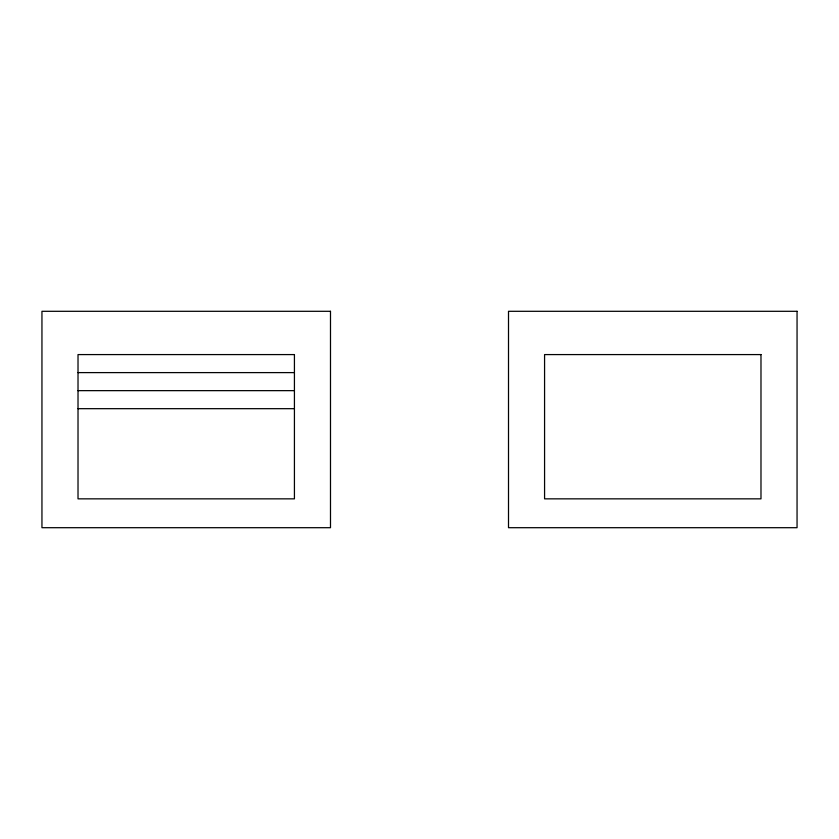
<?xml version="1.0" encoding="UTF-8"?>
<svg xmlns="http://www.w3.org/2000/svg" width="839" height="839" viewBox="0 0 839 839"><rect width="100%" height="100%" fill="white"/><g stroke="black" fill="none" stroke-linecap="round" stroke-linejoin="round"><path stroke-width="1.26" d="M78.017 372.61L294.426 372.61M78.017 390.649L294.426 390.649M78.017 408.677L294.426 408.677M330.493 311.3L41.95 311.3L41.95 527.7L330.493 527.7L330.493 311.3M797.05 311.3L508.507 311.3L508.507 527.7L797.05 527.7L797.05 311.3M294.426 354.582L78.017 354.582L78.017 498.848L294.426 498.848L294.426 354.582M760.983 354.582L544.574 354.582L544.574 498.848L760.983 498.848L760.983 354.582"/></g></svg>
